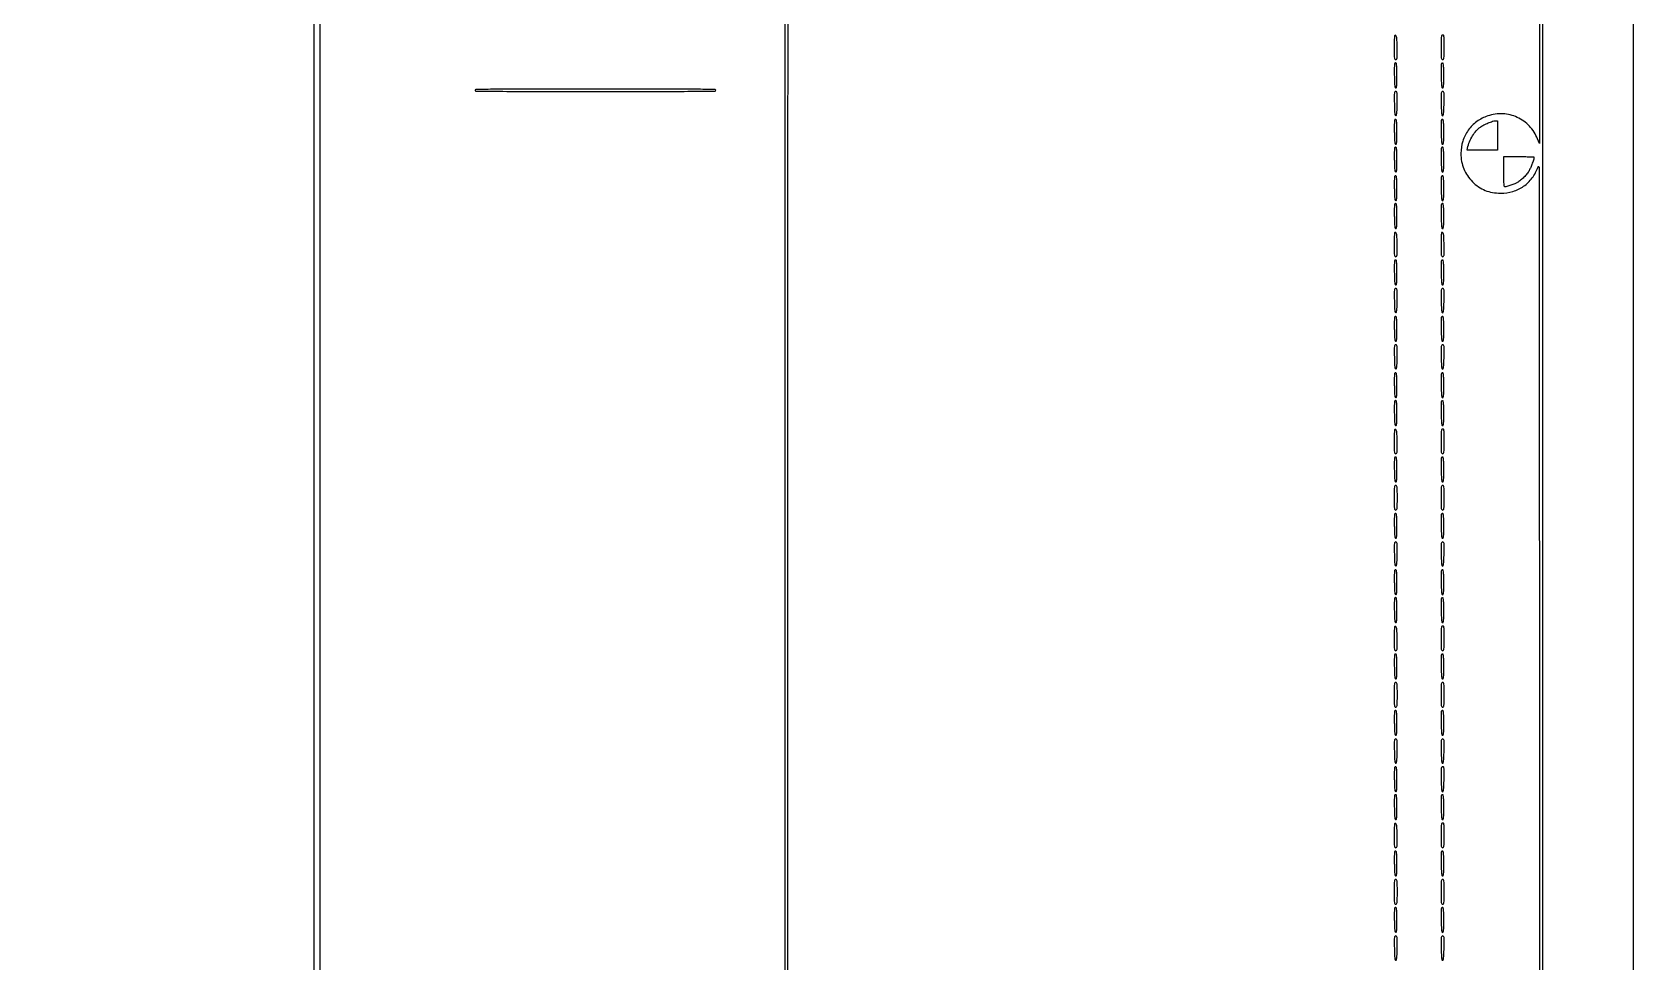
# Model space of a CAD drawing. Extents: x 56 to 1133, y 13 to 780.
# Drawn here: x 498.7 to 669.4, y 313.3 to 412.3 of the extents above; entities that cross this region are included whole.
import ezdxf

# ---------------------------------------------------------------- set-up
doc = ezdxf.new("R2010")
doc.units = 0
doc.header["$MEASUREMENT"] = 0

msp = doc.modelspace()

# ---------------------------------------------------------------- linework, layer by layer
for points in [[(393.328908, 189.467193, -0.000001), (399.357264, 57.520426, -0.011414)], [(479.623401, 59.041193, -0.000001), (442.26736, 57.417033, -0.000001), (404.891638, 55.79217, -0.271677)], [(353.926509, 289.492281, 0.000002), (353.135196, 271.808383, 0.000001), (351.87328, 243.604138, 0.000001), (350.438387, 211.532116, 0.000001), (349.017659, 179.775, -0.000003), (345.455025, 100.147273, -0.000039)], [(528.669582, 509.78548, 0.000029), (528.6654, 436.649492), (528.6654, 296.178502), (528.877199, 290.576801, -0.000097), (529.032925, 286.436984, -0.000002), (529.83462, 265.012438, -0.000004), (530.769888, 240.009811, -0.000003), (531.839084, 211.4154, 0.000001), (532.991169, 180.601107, 0.000001), (534.178651, 148.843697, 0.000001), (535.23949, 120.47627, 0.000003), (535.941746, 101.701946, 0.000115)], [(340.916813, 486.835527, -0.000001), (340.895598, 462.377991, -0.192633)], [(1130.14234, 577.288816, 0.000001), (1112.945079, 577.188951, 0.000111)], [(669.186, 575.9568), (669.186, 315.444661), (669.186, 54.932523), (668.36115, 54.830213, -0.000764), (665.751187, 54.510534, -0.000568), (662.867724, 54.165146, -0.000084), (659.95689, 53.820326, -0.028233), (659.73195, 53.806521), (659.5416, 53.8056), (659.5416, 273.9771, -0.000009), (659.54438, 420.999454, -0.000183), (659.562766, 466.606012, -0.000011), (659.584417, 494.02232, -0.413976)], [(396.042854, 137.958257, -0.00002), (393.734305, 188.8695, 0.000003), (391.426993, 239.791412, 0.000006), (389.481197, 282.717151)], [(404.792682, 55.897211, -0.000001), (403.940045, 74.692472, -0.000098)], [(344.226992, 72.750501, -0.000001), (343.466744, 55.819613, -0.187275)], [(340.275612, 460.29304, 0.000001), (337.392807, 449.674757, 0.000025)], [(528.70788, 577.073614, 0.000003), (528.686579, 549.005158, 0.000159)], [(1130.319428, 549.297508, 0.000003), (1130.298148, 577.178284, 0.310328)], [(308.265541, 303.202231, -0.000001), (310.164009, 315.537643, -0.000018)], [(363.957978, 385.168779, -0.000001), (364.458805, 395.940933, -0.186865)], [(398.407108, 385.993083, -0.000001), (397.66313, 396.733632, -0.189715)], [(360.940764, 333.822126, -0.000001), (360.44584, 323.043955, -0.170109)], [(401.904359, 119.933639, 0.000005), (400.583921, 149.443836, 0.000003), (398.969132, 185.519763, 0.000003), (397.331414, 222.098864, 0.000004), (395.934365, 253.2924, -0.000014), (394.744211, 279.878183, -0.000024)], [(393.416504, 301.102146, 0.000009), (394.468273, 277.56437, 0.000005), (395.717628, 249.622996, -0.000005), (397.158998, 217.388301, -0.000003), (398.799977, 180.676488, -0.000003), (400.38427, 145.222587, -0.000006), (401.635348, 117.2133, 0.000019)], [(478.976143, 642.156178, 0.000003), (460.681715, 642.17741, 0.000206)], [(355.392322, 322.604426, -0.000001), (354.965384, 312.885284, -0.000128)], [(359.751608, 295.829016, -0.000003), (360.955012, 321.916821, -0.053309)], [(407.3347, 444.924004, -0.000004), (413.387069, 422.577)], [(590.725527, 576.204787, 0.000005), (610.740539, 576.077266, 0.000008)], [(406.87465, 449.277685, 0.000002), (404.013931, 459.83339, 0.00469)], [(659.201192, 447.30135), (659.199184, 400.4541), (658.996274, 400.947592, 0.091314), (658.11984, 402.308284, 0.096775), (656.831812, 403.234644, 0.096727), (655.289277, 403.608365, 0.091126), (653.684427, 403.387264, 0.07878), (652.52696, 402.790702, 0.079134), (651.612826, 401.866144, 0.078834), (651.028596, 400.70002, 0.077322), (650.828804, 399.402395, 0.044366), (650.906785, 398.540608, 0.051479), (651.135666, 397.749955, 0.052158), (651.517949, 397.031291, 0.047627), (652.051055, 396.383087, 0.046521), (652.699567, 395.843067, 0.054288), (653.405376, 395.463943, 0.053404), (654.186185, 395.241322, 0.042786), (655.0578, 395.1666, 0.070629), (656.371708, 395.35313, 0.082293), (657.508164, 395.896872, 0.081929), (658.412226, 396.780506, 0.069244), (659.048181, 397.9584, -0.835409), (659.146992, 397.940631, -0.000022), (659.169943, 372.638192, -0.000191), (659.189342, 332.340905, -0.000015), (659.196643, 226.03005, -0.00003), (659.195156, 159.957988, -0.000051)], [(349.603787, 184.3011, 0.000017), (350.604037, 206.673697, 0.000011), (351.760976, 232.582584, 0.000011), (352.890853, 257.909808, 0.00002), (353.800731, 278.334, -0.000052), (354.553072, 295.198134, -0.000086), (355.191605, 309.423391, -0.000002), (355.772455, 322.313069, -0.035084), (355.788716, 322.453625, -0.287541), (355.878382, 322.550788, -0.065371), (356.110762, 322.582345, -0.017124), (356.602876, 322.567661, -0.000905), (358.171736, 322.464148, -0.000713), (359.074866, 322.401624, -0.001171), (359.839038, 322.345828, -0.000093), (360.52443, 322.294041, -0.157831), (360.546025, 322.285197, -0.232679), (360.568223, 322.234378), (354.515376, 189.033383)], [(341.380839, 461.718469, -0.000002), (350.38024, 461.732641, -0.000245)], [(351.885502, 122.706651, 0.000005), (353.44615, 157.124275, 0.000005), (355.190543, 195.612004, 0.000006), (356.879904, 232.9038, -0.000078)], [(346.046626, 324.065198, -0.000002), (346.783149, 334.808066, -0.000171)], [(387.811867, 323.077935, -0.000002), (387.3112, 333.85371, -0.000177)], [(401.280483, 334.838499, -0.000004), (402.012717, 324.10447, -0.216674)], [(579.1565, 72.871478), (579.163103, 294.728303), (579.169875, 516.534624, -0.140467)], [(403.529748, 74.870603, 0.000003), (404.310389, 57.470901, 0.003201)], [(346.082626, 334.654635, 0.000005), (345.346646, 324.003041, 0.016792)]]:
    msp.add_lwpolyline(points, format="xyb")
for points in [[(578.8332, 294.7041), (578.8332, 72.6714), (558.283541, 72.6714), (537.733882, 72.6714), (537.681395, 73.53855, -0.005738), (537.646694, 74.24647, -0.000001), (536.427026, 106.755815, -0.000028), (535.077584, 142.780514, -0.000017), (533.484908, 185.4009), (529.340909, 296.3961), (529.341554, 406.56645), (529.3422, 516.7368), (554.0877, 516.7368), (578.8332, 516.7368)], [(643.779563, 411.947363, 0.184819), (643.756115, 411.894841, 0.002526), (643.738485, 411.537658, 0.006735), (643.725603, 411.119489, 0.004331), (643.7214, 410.6343, 0.002223), (643.724938, 409.838379, 0.031725), (643.745439, 409.555396, 0.124776), (643.796908, 409.428022, 0.239031), (643.892803, 409.3794, 0.241928), (643.988198, 409.428427, 0.127296), (644.037403, 409.556006, 0.031203), (644.052393, 409.841382, 0.002073), (644.040853, 410.662598, 0.005812), (644.017583, 411.442674, 0.039819), (643.971219, 411.823837, 0.179814), (643.890016, 411.95438, 0.377517)], [(648.7692, 411.9456, 0.185292), (648.74645, 411.894515, 0.002389), (648.729367, 411.537141, 0.006546), (648.716875, 411.119367, 0.004201), (648.7128, 410.6343, 0.002254), (648.716369, 409.842617, 0.031262), (648.736802, 409.557412, 0.120793), (648.787525, 409.428341, 0.243639), (648.882, 409.3794, 0.250083), (648.976782, 409.429969, 0.116079), (649.027321, 409.564462, 0.02996), (649.047668, 409.861374, 0.00213), (649.0512, 410.6907, 0.003406), (649.046601, 411.365796, 0.018048), (649.028231, 411.734981, 0.027363), (648.997306, 411.953602, 0.35812), (648.9384, 412.002, 0.043841), (648.891074, 411.997842, 0.036641), (648.842167, 411.985433, 0.038133), (648.798889, 411.967238, 0.077955)], [(643.761316, 408.938395, 0.085122), (643.74419, 408.852396, 0.002729), (643.736622, 408.496792, 0.005198), (643.734338, 408.075903, 0.003577), (643.740122, 407.59891, 0.003364), (643.757398, 406.934785, 0.02243), (643.783039, 406.604981, 0.046873), (643.822354, 406.425911, 0.326126), (643.8906, 406.3761, 0.334815), (643.958744, 406.427492, 0.045399), (643.994292, 406.614625, 0.021271), (644.013217, 406.961796, 0.00298), (644.0175, 407.68035, 0.003963), (644.012476, 408.314313, 0.015727), (643.994064, 408.703252, 0.017661), (643.96505, 408.956508, 0.282056), (643.911794, 409.019835, 0.109818), (643.868035, 409.024358, 0.095363), (643.823988, 409.010447, 0.090523), (643.786424, 408.980279, 0.087022)], [(648.752716, 408.938395, 0.085122), (648.73559, 408.852396, 0.002729), (648.728022, 408.496792, 0.005198), (648.725738, 408.075903, 0.003577), (648.731522, 407.59891, 0.003364), (648.748798, 406.934785, 0.02243), (648.774439, 406.604981, 0.046873), (648.813754, 406.425911, 0.326126), (648.882, 406.3761, 0.334815), (648.950144, 406.427492, 0.045399), (648.985692, 406.614625, 0.021271), (649.004617, 406.961796, 0.00298), (649.0089, 407.68035, 0.003963), (649.003876, 408.314313, 0.015727), (648.985464, 408.703252, 0.017661), (648.95645, 408.956508, 0.282056), (648.903194, 409.019835, 0.109818), (648.859435, 409.024358, 0.095363), (648.815388, 409.010447, 0.090523), (648.777824, 408.980279, 0.087022)], [(545.8392, 406.1223, 0.41043), (545.919977, 406.040471, 0.000759), (547.9965, 406.016759, 0.002227), (551.244485, 405.999072, 0.000248), (558.6561, 405.9954, 0.000248), (566.067715, 405.999072, 0.002227), (569.3157, 406.016759, 0.000759), (571.392223, 406.040471, 0.41043), (571.473, 406.1223, 0.41043), (571.392223, 406.204129, 0.000759), (569.3157, 406.227841, 0.002227), (566.067715, 406.245528, 0.000248), (558.6561, 406.2492, 0.000248), (551.244485, 406.245528, 0.002227), (547.9965, 406.227841, 0.000759), (545.919977, 406.204129, 0.41043)], [(643.740347, 404.70525, 0.003143), (643.757499, 404.001977, 0.021321), (643.782968, 403.655167, 0.043757), (643.821938, 403.466219, 0.331373), (643.8906, 403.4151, 0.331373), (643.959262, 403.466219, 0.043757), (643.998232, 403.655167, 0.021321), (644.023701, 404.001977, 0.003143), (644.040853, 404.70525, 0.002031), (644.052507, 405.53537, 0.031489), (644.037417, 405.81992, 0.13071), (643.987461, 405.946505, 0.238092), (643.8906, 405.9954, 0.238092), (643.793739, 405.946505, 0.13071), (643.743783, 405.81992, 0.031489), (643.728693, 405.53537, 0.002031)], [(648.731747, 404.70525, 0.003143), (648.748899, 404.001977, 0.021321), (648.774368, 403.655167, 0.043757), (648.813338, 403.466219, 0.331373), (648.882, 403.4151, 0.331373), (648.950662, 403.466219, 0.043757), (648.989632, 403.655167, 0.021321), (649.015101, 404.001977, 0.003143), (649.032253, 404.70525, 0.002031), (649.043907, 405.53537, 0.031489), (649.028817, 405.81992, 0.13071), (648.978861, 405.946505, 0.238092), (648.882, 405.9954, 0.238092), (648.785139, 405.946505, 0.13071), (648.735183, 405.81992, 0.031489), (648.720093, 405.53537, 0.002031)], [(643.761316, 402.931795, 0.085122), (643.74419, 402.845796, 0.002729), (643.736622, 402.490192, 0.005198), (643.734338, 402.069303, 0.003577), (643.740122, 401.59231, 0.003364), (643.757398, 400.928185, 0.02243), (643.783039, 400.598381, 0.046873), (643.822354, 400.419311, 0.326126), (643.8906, 400.3695, 0.334815), (643.958744, 400.420892, 0.045399), (643.994292, 400.608025, 0.021271), (644.013217, 400.955196, 0.00298), (644.0175, 401.67375, 0.003963), (644.012476, 402.307713, 0.015727), (643.994064, 402.696652, 0.017661), (643.96505, 402.949908, 0.282056), (643.911794, 403.013235, 0.109818), (643.868035, 403.017758, 0.095363), (643.823988, 403.003847, 0.090523), (643.786424, 402.973679, 0.087022)], [(648.752716, 402.931795, 0.085122), (648.73559, 402.845796, 0.002729), (648.728022, 402.490192, 0.005198), (648.725738, 402.069303, 0.003577), (648.731522, 401.59231, 0.003364), (648.748798, 400.928185, 0.02243), (648.774439, 400.598381, 0.046873), (648.813754, 400.419311, 0.326126), (648.882, 400.3695, 0.334815), (648.950144, 400.420892, 0.045399), (648.985692, 400.608025, 0.021271), (649.004617, 400.955196, 0.00298), (649.0089, 401.67375, 0.003963), (649.003876, 402.307713, 0.015727), (648.985464, 402.696652, 0.017661), (648.95645, 402.949908, 0.282056), (648.903194, 403.013235, 0.109818), (648.859435, 403.017758, 0.095363), (648.815388, 403.003847, 0.090523), (648.777824, 402.973679, 0.087022)], [(654.7194, 401.3001), (654.7194, 399.735), (653.102829, 399.735), (651.486257, 399.735), (651.540149, 399.96765, -0.039228), (651.753482, 400.642821, -0.040905), (652.067336, 401.266509, -0.043093), (652.458918, 401.79895, -0.057343), (652.903803, 402.201903, -0.035635), (653.270766, 402.426981, -0.020808), (653.738435, 402.645627, -0.019613), (654.19292, 402.814883, -0.077315), (654.48675, 402.863192), (654.7194, 402.8652)], [(643.761316, 399.970795, 0.085122), (643.74419, 399.884796, 0.002729), (643.736622, 399.529192, 0.005198), (643.734338, 399.108303, 0.003577), (643.740122, 398.63131, 0.003364), (643.757398, 397.967185, 0.02243), (643.783039, 397.637381, 0.046873), (643.822354, 397.458311, 0.326126), (643.8906, 397.4085, 0.334815), (643.958744, 397.459892, 0.045399), (643.994292, 397.647025, 0.021271), (644.013217, 397.994196, 0.00298), (644.0175, 398.71275, 0.003963), (644.012476, 399.346713, 0.015727), (643.994064, 399.735652, 0.017661), (643.96505, 399.988908, 0.282056), (643.911794, 400.052235, 0.109818), (643.868035, 400.056758, 0.095363), (643.823988, 400.042847, 0.090523), (643.786424, 400.012679, 0.087022)], [(648.752716, 399.970795, 0.085122), (648.73559, 399.884796, 0.002729), (648.728022, 399.529192, 0.005198), (648.725738, 399.108303, 0.003577), (648.731522, 398.63131, 0.003364), (648.748798, 397.967185, 0.02243), (648.774439, 397.637381, 0.046873), (648.813754, 397.458311, 0.326126), (648.882, 397.4085, 0.334815), (648.950144, 397.459892, 0.045399), (648.985692, 397.647025, 0.021271), (649.004617, 397.994196, 0.00298), (649.0089, 398.71275, 0.003963), (649.003876, 399.346713, 0.015727), (648.985464, 399.735652, 0.017661), (648.95645, 399.988908, 0.282056), (648.903194, 400.052235, 0.109818), (648.859435, 400.056758, 0.095363), (648.815388, 400.042847, 0.090523), (648.777824, 400.012679, 0.087022)], [(658.611, 398.988955, -0.075651), (658.577455, 398.768517, -0.011269), (658.433849, 398.341705, -0.013591), (658.261697, 397.903433, -0.029068), (658.100482, 397.5777, -0.038282), (657.860374, 397.222351, -0.026307), (657.538349, 396.857666, -0.026363), (657.181127, 396.530096, -0.039457), (656.8344, 396.287485, -0.038538), (656.558237, 396.152504, -0.013643), (656.144608, 396.001376, -0.012017), (655.733321, 395.874608, -0.068846), (655.507745, 395.8434, -0.3724), (655.448323, 395.894783, -0.018891), (655.418818, 396.169328, -0.014604), (655.400712, 396.620853, -0.002718), (655.3962, 397.4508), (655.3962, 399.0582), (657.0036, 399.0582, -0.004037), (657.619948, 399.053223, -0.006726), (658.138826, 399.037859, -0.001811), (658.584281, 399.017053, -0.399558)], [(643.761316, 396.925195, 0.085122), (643.74419, 396.839196, 0.002729), (643.736622, 396.483592, 0.005198), (643.734338, 396.062703, 0.003577), (643.740122, 395.58571, 0.003364), (643.757398, 394.921585, 0.02243), (643.783039, 394.591781, 0.046873), (643.822354, 394.412711, 0.326126), (643.8906, 394.3629, 0.334815), (643.958744, 394.414292, 0.045399), (643.994292, 394.601425, 0.021271), (644.013217, 394.948596, 0.00298), (644.0175, 395.66715, 0.003963), (644.012476, 396.301113, 0.015727), (643.994064, 396.690052, 0.017661), (643.96505, 396.943308, 0.282056), (643.911794, 397.006635, 0.109818), (643.868035, 397.011158, 0.095363), (643.823988, 396.997247, 0.090523), (643.786424, 396.967079, 0.087022)], [(648.752716, 396.925195, 0.085122), (648.73559, 396.839196, 0.002729), (648.728022, 396.483592, 0.005198), (648.725738, 396.062703, 0.003577), (648.731522, 395.58571, 0.003364), (648.748798, 394.921585, 0.02243), (648.774439, 394.591781, 0.046873), (648.813754, 394.412711, 0.326126), (648.882, 394.3629, 0.334815), (648.950144, 394.414292, 0.045399), (648.985692, 394.601425, 0.021271), (649.004617, 394.948596, 0.00298), (649.0089, 395.66715, 0.003963), (649.003876, 396.301113, 0.015727), (648.985464, 396.690052, 0.017661), (648.95645, 396.943308, 0.282056), (648.903194, 397.006635, 0.109818), (648.859435, 397.011158, 0.095363), (648.815388, 396.997247, 0.090523), (648.777824, 396.967079, 0.087022)], [(643.761316, 393.964195, 0.085122), (643.74419, 393.878196, 0.002729), (643.736622, 393.522592, 0.005198), (643.734338, 393.101703, 0.003577), (643.740122, 392.62471, 0.003364), (643.757398, 391.960585, 0.02243), (643.783039, 391.630781, 0.046873), (643.822354, 391.451711, 0.326126), (643.8906, 391.4019, 0.334815), (643.958744, 391.453292, 0.045399), (643.994292, 391.640425, 0.021271), (644.013217, 391.987596, 0.00298), (644.0175, 392.70615, 0.003963), (644.012476, 393.340113, 0.015727), (643.994064, 393.729052, 0.017661), (643.96505, 393.982308, 0.282056), (643.911794, 394.045635, 0.109818), (643.868035, 394.050158, 0.095363), (643.823988, 394.036247, 0.090523), (643.786424, 394.006079, 0.087022)], [(648.752716, 393.964195, 0.085122), (648.73559, 393.878196, 0.002729), (648.728022, 393.522592, 0.005198), (648.725738, 393.101703, 0.003577), (648.731522, 392.62471, 0.003364), (648.748798, 391.960585, 0.02243), (648.774439, 391.630781, 0.046873), (648.813754, 391.451711, 0.326126), (648.882, 391.4019, 0.334815), (648.950144, 391.453292, 0.045399), (648.985692, 391.640425, 0.021271), (649.004617, 391.987596, 0.00298), (649.0089, 392.70615, 0.003963), (649.003876, 393.340113, 0.015727), (648.985464, 393.729052, 0.017661), (648.95645, 393.982308, 0.282056), (648.903194, 394.045635, 0.109818), (648.859435, 394.050158, 0.095363), (648.815388, 394.036247, 0.090523), (648.777824, 394.006079, 0.087022)], [(643.779563, 390.966563, 0.184819), (643.756115, 390.914041, 0.002526), (643.738485, 390.556858, 0.006735), (643.725603, 390.138689, 0.004331), (643.7214, 389.6535, 0.002223), (643.724938, 388.857579, 0.031725), (643.745439, 388.574596, 0.124776), (643.796908, 388.447222, 0.239031), (643.892803, 388.3986, 0.241928), (643.988198, 388.447627, 0.127296), (644.037403, 388.575206, 0.031203), (644.052393, 388.860582, 0.002073), (644.040853, 389.681798, 0.005812), (644.017583, 390.461874, 0.039819), (643.971219, 390.843037, 0.179814), (643.890016, 390.97358, 0.377517)], [(648.770963, 390.966563, 0.184819), (648.747515, 390.914041, 0.002526), (648.729885, 390.556858, 0.006735), (648.717003, 390.138689, 0.004331), (648.7128, 389.6535, 0.002223), (648.716338, 388.857579, 0.031725), (648.736839, 388.574596, 0.124776), (648.788308, 388.447222, 0.239031), (648.884203, 388.3986, 0.241928), (648.979598, 388.447627, 0.127296), (649.028803, 388.575206, 0.031203), (649.043793, 388.860582, 0.002073), (649.032253, 389.681798, 0.005812), (649.008983, 390.461874, 0.039819), (648.962619, 390.843037, 0.179814), (648.881416, 390.97358, 0.377517)], [(643.761316, 387.957595, 0.085122), (643.74419, 387.871596, 0.002729), (643.736622, 387.515992, 0.005198), (643.734338, 387.095103, 0.003577), (643.740122, 386.61811, 0.003364), (643.757398, 385.953985, 0.02243), (643.783039, 385.624181, 0.046873), (643.822354, 385.445111, 0.326126), (643.8906, 385.3953, 0.334815), (643.958744, 385.446692, 0.045399), (643.994292, 385.633825, 0.021271), (644.013217, 385.980996, 0.00298), (644.0175, 386.69955, 0.003963), (644.012476, 387.333513, 0.015727), (643.994064, 387.722452, 0.017661), (643.96505, 387.975708, 0.282056), (643.911794, 388.039035, 0.109818), (643.868035, 388.043558, 0.095363), (643.823988, 388.029647, 0.090523), (643.786424, 387.999479, 0.087022)], [(648.752716, 387.957595, 0.085122), (648.73559, 387.871596, 0.002729), (648.728022, 387.515992, 0.005198), (648.725738, 387.095103, 0.003577), (648.731522, 386.61811, 0.003364), (648.748798, 385.953985, 0.02243), (648.774439, 385.624181, 0.046873), (648.813754, 385.445111, 0.326126), (648.882, 385.3953, 0.334815), (648.950144, 385.446692, 0.045399), (648.985692, 385.633825, 0.021271), (649.004617, 385.980996, 0.00298), (649.0089, 386.69955, 0.003963), (649.003876, 387.333513, 0.015727), (648.985464, 387.722452, 0.017661), (648.95645, 387.975708, 0.282056), (648.903194, 388.039035, 0.109818), (648.859435, 388.043558, 0.095363), (648.815388, 388.029647, 0.090523), (648.777824, 387.999479, 0.087022)], [(643.740347, 383.72445, 0.003143), (643.757499, 383.021177, 0.021321), (643.782968, 382.674367, 0.043757), (643.821938, 382.485419, 0.331373), (643.8906, 382.4343, 0.331373), (643.959262, 382.485419, 0.043757), (643.998232, 382.674367, 0.021321), (644.023701, 383.021177, 0.003143), (644.040853, 383.72445, 0.002031), (644.052507, 384.55457, 0.031489), (644.037417, 384.83912, 0.13071), (643.987461, 384.965705, 0.238092), (643.8906, 385.0146, 0.238092), (643.793739, 384.965705, 0.13071), (643.743783, 384.83912, 0.031489), (643.728693, 384.55457, 0.002031)], [(648.731747, 383.72445, 0.003143), (648.748899, 383.021177, 0.021321), (648.774368, 382.674367, 0.043757), (648.813338, 382.485419, 0.331373), (648.882, 382.4343, 0.331373), (648.950662, 382.485419, 0.043757), (648.989632, 382.674367, 0.021321), (649.015101, 383.021177, 0.003143), (649.032253, 383.72445, 0.002031), (649.043907, 384.55457, 0.031489), (649.028817, 384.83912, 0.13071), (648.978861, 384.965705, 0.238092), (648.882, 385.0146, 0.238092), (648.785139, 384.965705, 0.13071), (648.735183, 384.83912, 0.031489), (648.720093, 384.55457, 0.002031)], [(643.761316, 381.950995, 0.085122), (643.74419, 381.864996, 0.002729), (643.736622, 381.509392, 0.005198), (643.734338, 381.088503, 0.003577), (643.740122, 380.61151, 0.003364), (643.757398, 379.947385, 0.02243), (643.783039, 379.617581, 0.046873), (643.822354, 379.438511, 0.326126), (643.8906, 379.3887, 0.334815), (643.958744, 379.440092, 0.045399), (643.994292, 379.627225, 0.021271), (644.013217, 379.974396, 0.00298), (644.0175, 380.69295, 0.003963), (644.012476, 381.326913, 0.015727), (643.994064, 381.715852, 0.017661), (643.96505, 381.969108, 0.282056), (643.911794, 382.032435, 0.109818), (643.868035, 382.036958, 0.095363), (643.823988, 382.023047, 0.090523), (643.786424, 381.992879, 0.087022)], [(648.752716, 381.950995, 0.085122), (648.73559, 381.864996, 0.002729), (648.728022, 381.509392, 0.005198), (648.725738, 381.088503, 0.003577), (648.731522, 380.61151, 0.003364), (648.748798, 379.947385, 0.02243), (648.774439, 379.617581, 0.046873), (648.813754, 379.438511, 0.326126), (648.882, 379.3887, 0.334815), (648.950144, 379.440092, 0.045399), (648.985692, 379.627225, 0.021271), (649.004617, 379.974396, 0.00298), (649.0089, 380.69295, 0.003963), (649.003876, 381.326913, 0.015727), (648.985464, 381.715852, 0.017661), (648.95645, 381.969108, 0.282056), (648.903194, 382.032435, 0.109818), (648.859435, 382.036958, 0.095363), (648.815388, 382.023047, 0.090523), (648.777824, 381.992879, 0.087022)], [(643.740347, 377.71785, 0.003143), (643.757499, 377.014577, 0.021321), (643.782968, 376.667767, 0.043757), (643.821938, 376.478819, 0.331373), (643.8906, 376.4277, 0.331373), (643.959262, 376.478819, 0.043757), (643.998232, 376.667767, 0.021321), (644.023701, 377.014577, 0.003143), (644.040853, 377.71785, 0.002031), (644.052507, 378.54797, 0.031489), (644.037417, 378.83252, 0.13071), (643.987461, 378.959105, 0.238092), (643.8906, 379.008, 0.238092), (643.793739, 378.959105, 0.13071), (643.743783, 378.83252, 0.031489), (643.728693, 378.54797, 0.002031)], [(648.731747, 377.71785, 0.003143), (648.748899, 377.014577, 0.021321), (648.774368, 376.667767, 0.043757), (648.813338, 376.478819, 0.331373), (648.882, 376.4277, 0.331373), (648.950662, 376.478819, 0.043757), (648.989632, 376.667767, 0.021321), (649.015101, 377.014577, 0.003143), (649.032253, 377.71785, 0.002031), (649.043907, 378.54797, 0.031489), (649.028817, 378.83252, 0.13071), (648.978861, 378.959105, 0.238092), (648.882, 379.008, 0.238092), (648.785139, 378.959105, 0.13071), (648.735183, 378.83252, 0.031489), (648.720093, 378.54797, 0.002031)], [(643.761316, 375.944395, 0.085122), (643.74419, 375.858396, 0.002729), (643.736622, 375.502792, 0.005198), (643.734338, 375.081903, 0.003577), (643.740122, 374.60491, 0.003364), (643.757398, 373.940785, 0.02243), (643.783039, 373.610981, 0.046873), (643.822354, 373.431911, 0.326126), (643.8906, 373.3821, 0.334815), (643.958744, 373.433492, 0.045399), (643.994292, 373.620625, 0.021271), (644.013217, 373.967796, 0.00298), (644.0175, 374.68635, 0.003963), (644.012476, 375.320313, 0.015727), (643.994064, 375.709252, 0.017661), (643.96505, 375.962508, 0.282056), (643.911794, 376.025835, 0.109818), (643.868035, 376.030358, 0.095363), (643.823988, 376.016447, 0.090523), (643.786424, 375.986279, 0.087022)], [(648.752716, 375.944395, 0.085122), (648.73559, 375.858396, 0.002729), (648.728022, 375.502792, 0.005198), (648.725738, 375.081903, 0.003577), (648.731522, 374.60491, 0.003364), (648.748798, 373.940785, 0.02243), (648.774439, 373.610981, 0.046873), (648.813754, 373.431911, 0.326126), (648.882, 373.3821, 0.334815), (648.950144, 373.433492, 0.045399), (648.985692, 373.620625, 0.021271), (649.004617, 373.967796, 0.00298), (649.0089, 374.68635, 0.003963), (649.003876, 375.320313, 0.015727), (648.985464, 375.709252, 0.017661), (648.95645, 375.962508, 0.282056), (648.903194, 376.025835, 0.109818), (648.859435, 376.030358, 0.095363), (648.815388, 376.016447, 0.090523), (648.777824, 375.986279, 0.087022)], [(643.761316, 372.983395, 0.085122), (643.74419, 372.897396, 0.002729), (643.736622, 372.541792, 0.005198), (643.734338, 372.120903, 0.003577), (643.740122, 371.64391, 0.003364), (643.757398, 370.979785, 0.02243), (643.783039, 370.649981, 0.046873), (643.822354, 370.470911, 0.326126), (643.8906, 370.4211, 0.334815), (643.958744, 370.472492, 0.045399), (643.994292, 370.659625, 0.021271), (644.013217, 371.006796, 0.00298), (644.0175, 371.72535, 0.003963), (644.012476, 372.359313, 0.015727), (643.994064, 372.748252, 0.017661), (643.96505, 373.001508, 0.282056), (643.911794, 373.064835, 0.109818), (643.868035, 373.069358, 0.095363), (643.823988, 373.055447, 0.090523), (643.786424, 373.025279, 0.087022)], [(648.752716, 372.983395, 0.085122), (648.73559, 372.897396, 0.002729), (648.728022, 372.541792, 0.005198), (648.725738, 372.120903, 0.003577), (648.731522, 371.64391, 0.003364), (648.748798, 370.979785, 0.02243), (648.774439, 370.649981, 0.046873), (648.813754, 370.470911, 0.326126), (648.882, 370.4211, 0.334815), (648.950144, 370.472492, 0.045399), (648.985692, 370.659625, 0.021271), (649.004617, 371.006796, 0.00298), (649.0089, 371.72535, 0.003963), (649.003876, 372.359313, 0.015727), (648.985464, 372.748252, 0.017661), (648.95645, 373.001508, 0.282056), (648.903194, 373.064835, 0.109818), (648.859435, 373.069358, 0.095363), (648.815388, 373.055447, 0.090523), (648.777824, 373.025279, 0.087022)], [(643.779563, 369.985763, 0.184819), (643.756115, 369.933241, 0.002526), (643.738485, 369.576058, 0.006735), (643.725603, 369.157889, 0.004331), (643.7214, 368.6727, 0.002223), (643.724938, 367.876779, 0.031725), (643.745439, 367.593796, 0.124776), (643.796908, 367.466422, 0.239031), (643.892803, 367.4178, 0.241928), (643.988198, 367.466827, 0.127296), (644.037403, 367.594406, 0.031203), (644.052393, 367.879782, 0.002073), (644.040853, 368.700998, 0.005812), (644.017583, 369.481074, 0.039819), (643.971219, 369.862237, 0.179814), (643.890016, 369.99278, 0.377517)], [(648.7692, 369.984, 0.185292), (648.74645, 369.932915, 0.002389), (648.729367, 369.575541, 0.006546), (648.716875, 369.157767, 0.004201), (648.7128, 368.6727, 0.002254), (648.716369, 367.881017, 0.031262), (648.736802, 367.595812, 0.120793), (648.787525, 367.466741, 0.243639), (648.882, 367.4178, 0.250083), (648.976782, 367.468369, 0.116079), (649.027321, 367.602863, 0.02996), (649.047668, 367.899774, 0.00213), (649.0512, 368.7291, 0.003406), (649.046601, 369.404196, 0.018048), (649.028231, 369.773381, 0.027363), (648.997306, 369.992002, 0.35812), (648.9384, 370.0404, 0.043841), (648.891074, 370.036242, 0.036641), (648.842167, 370.023832, 0.038133), (648.798889, 370.005638, 0.077955)], [(643.761316, 366.976795, 0.085122), (643.74419, 366.890796, 0.002729), (643.736622, 366.535192, 0.005198), (643.734338, 366.114303, 0.003577), (643.740122, 365.63731, 0.003364), (643.757398, 364.973185, 0.02243), (643.783039, 364.643381, 0.046873), (643.822354, 364.464311, 0.326126), (643.8906, 364.4145, 0.334815), (643.958744, 364.465892, 0.045399), (643.994292, 364.653025, 0.021271), (644.013217, 365.000196, 0.00298), (644.0175, 365.71875, 0.003963), (644.012476, 366.352713, 0.015727), (643.994064, 366.741652, 0.017661), (643.96505, 366.994908, 0.282056), (643.911794, 367.058235, 0.109818), (643.868035, 367.062758, 0.095363), (643.823988, 367.048847, 0.090523), (643.786424, 367.018679, 0.087022)], [(648.752716, 366.976795, 0.085122), (648.73559, 366.890796, 0.002729), (648.728022, 366.535192, 0.005198), (648.725738, 366.114303, 0.003577), (648.731522, 365.63731, 0.003364), (648.748798, 364.973185, 0.02243), (648.774439, 364.643381, 0.046873), (648.813754, 364.464311, 0.326126), (648.882, 364.4145, 0.334815), (648.950144, 364.465892, 0.045399), (648.985692, 364.653025, 0.021271), (649.004617, 365.000196, 0.00298), (649.0089, 365.71875, 0.003963), (649.003876, 366.352713, 0.015727), (648.985464, 366.741652, 0.017661), (648.95645, 366.994908, 0.282056), (648.903194, 367.058235, 0.109818), (648.859435, 367.062758, 0.095363), (648.815388, 367.048847, 0.090523), (648.777824, 367.018679, 0.087022)], [(643.7214, 362.7225, 0.00213), (643.724932, 361.893174, 0.02996), (643.745279, 361.596262, 0.116079), (643.795818, 361.461769, 0.250083), (643.8906, 361.4112, 0.250083), (643.985382, 361.461769, 0.116079), (644.035921, 361.596262, 0.02996), (644.056268, 361.893174, 0.00213), (644.0598, 362.7225, 0.00213), (644.056268, 363.551826, 0.02996), (644.035921, 363.848737, 0.116079), (643.985382, 363.983231, 0.250083), (643.8906, 364.0338, 0.250083), (643.795818, 363.983231, 0.116079), (643.745279, 363.848737, 0.02996), (643.724932, 363.551826, 0.00213)], [(648.7128, 362.7225, 0.00213), (648.716332, 361.893174, 0.02996), (648.736679, 361.596262, 0.116079), (648.787218, 361.461769, 0.250083), (648.882, 361.4112, 0.250083), (648.976782, 361.461769, 0.116079), (649.027321, 361.596262, 0.02996), (649.047668, 361.893174, 0.00213), (649.0512, 362.7225, 0.00213), (649.047668, 363.551826, 0.02996), (649.027321, 363.848737, 0.116079), (648.976782, 363.983231, 0.250083), (648.882, 364.0338, 0.250083), (648.787218, 363.983231, 0.116079), (648.736679, 363.848737, 0.02996), (648.716332, 363.551826, 0.00213)], [(643.761316, 360.970195, 0.085122), (643.74419, 360.884196, 0.002729), (643.736622, 360.528592, 0.005198), (643.734338, 360.107703, 0.003577), (643.740122, 359.63071, 0.003364), (643.757398, 358.966585, 0.02243), (643.783039, 358.636781, 0.046873), (643.822354, 358.457711, 0.326126), (643.8906, 358.4079, 0.334815), (643.958744, 358.459292, 0.045399), (643.994292, 358.646425, 0.021271), (644.013217, 358.993596, 0.00298), (644.0175, 359.71215, 0.003963), (644.012476, 360.346113, 0.015727), (643.994064, 360.735052, 0.017661), (643.96505, 360.988308, 0.282056), (643.911794, 361.051635, 0.109818), (643.868035, 361.056158, 0.095363), (643.823988, 361.042247, 0.090523), (643.786424, 361.012079, 0.087022)], [(648.752716, 360.970195, 0.085122), (648.73559, 360.884196, 0.002729), (648.728022, 360.528592, 0.005198), (648.725738, 360.107703, 0.003577), (648.731522, 359.63071, 0.003364), (648.748798, 358.966585, 0.02243), (648.774439, 358.636781, 0.046873), (648.813754, 358.457711, 0.326126), (648.882, 358.4079, 0.334815), (648.950144, 358.459292, 0.045399), (648.985692, 358.646425, 0.021271), (649.004617, 358.993596, 0.00298), (649.0089, 359.71215, 0.003963), (649.003876, 360.346113, 0.015727), (648.985464, 360.735052, 0.017661), (648.95645, 360.988308, 0.282056), (648.903194, 361.051635, 0.109818), (648.859435, 361.056158, 0.095363), (648.815388, 361.042247, 0.090523), (648.777824, 361.012079, 0.087022)], [(643.740347, 356.73705, 0.003143), (643.757499, 356.033777, 0.021321), (643.782968, 355.686967, 0.043757), (643.821938, 355.498019, 0.331373), (643.8906, 355.4469, 0.331373), (643.959262, 355.498019, 0.043757), (643.998232, 355.686967, 0.021321), (644.023701, 356.033777, 0.003143), (644.040853, 356.73705, 0.002031), (644.052507, 357.56717, 0.031489), (644.037417, 357.85172, 0.13071), (643.987461, 357.978305, 0.238092), (643.8906, 358.0272, 0.238092), (643.793739, 357.978305, 0.13071), (643.743783, 357.85172, 0.031489), (643.728693, 357.56717, 0.002031)], [(648.731747, 356.73705, 0.003143), (648.748899, 356.033777, 0.021321), (648.774368, 355.686967, 0.043757), (648.813338, 355.498019, 0.331373), (648.882, 355.4469, 0.331373), (648.950662, 355.498019, 0.043757), (648.989632, 355.686967, 0.021321), (649.015101, 356.033777, 0.003143), (649.032253, 356.73705, 0.002031), (649.043907, 357.56717, 0.031489), (649.028817, 357.85172, 0.13071), (648.978861, 357.978305, 0.238092), (648.882, 358.0272, 0.238092), (648.785139, 357.978305, 0.13071), (648.735183, 357.85172, 0.031489), (648.720093, 357.56717, 0.002031)], [(643.761316, 354.963595, 0.085122), (643.74419, 354.877596, 0.002729), (643.736622, 354.521992, 0.005198), (643.734338, 354.101103, 0.003577), (643.740122, 353.62411, 0.003364), (643.757398, 352.959985, 0.02243), (643.783039, 352.630181, 0.046873), (643.822354, 352.451111, 0.326126), (643.8906, 352.4013, 0.334815), (643.958744, 352.452692, 0.045399), (643.994292, 352.639825, 0.021271), (644.013217, 352.986996, 0.00298), (644.0175, 353.70555, 0.003963), (644.012476, 354.339513, 0.015727), (643.994064, 354.728452, 0.017661), (643.96505, 354.981708, 0.282056), (643.911794, 355.045035, 0.109818), (643.868035, 355.049558, 0.095363), (643.823988, 355.035647, 0.090523), (643.786424, 355.005479, 0.087022)], [(648.752716, 354.963595, 0.085122), (648.73559, 354.877596, 0.002729), (648.728022, 354.521992, 0.005198), (648.725738, 354.101103, 0.003577), (648.731522, 353.62411, 0.003364), (648.748798, 352.959985, 0.02243), (648.774439, 352.630181, 0.046873), (648.813754, 352.451111, 0.326126), (648.882, 352.4013, 0.334815), (648.950144, 352.452692, 0.045399), (648.985692, 352.639825, 0.021271), (649.004617, 352.986996, 0.00298), (649.0089, 353.70555, 0.003963), (649.003876, 354.339513, 0.015727), (648.985464, 354.728452, 0.017661), (648.95645, 354.981708, 0.282056), (648.903194, 355.045035, 0.109818), (648.859435, 355.049558, 0.095363), (648.815388, 355.035647, 0.090523), (648.777824, 355.005479, 0.087022)], [(643.761316, 352.002595, 0.085122), (643.74419, 351.916596, 0.002729), (643.736622, 351.560992, 0.005198), (643.734338, 351.140103, 0.003577), (643.740122, 350.66311, 0.003364), (643.757398, 349.998985, 0.02243), (643.783039, 349.669181, 0.046873), (643.822354, 349.490111, 0.326126), (643.8906, 349.4403, 0.334815), (643.958744, 349.491692, 0.045399), (643.994292, 349.678825, 0.021271), (644.013217, 350.025996, 0.00298), (644.0175, 350.74455, 0.003963), (644.012476, 351.378513, 0.015727), (643.994064, 351.767452, 0.017661), (643.96505, 352.020708, 0.282056), (643.911794, 352.084035, 0.109818), (643.868035, 352.088558, 0.095363), (643.823988, 352.074647, 0.090523), (643.786424, 352.044479, 0.087022)], [(648.752716, 352.002595, 0.085122), (648.73559, 351.916596, 0.002729), (648.728022, 351.560992, 0.005198), (648.725738, 351.140103, 0.003577), (648.731522, 350.66311, 0.003364), (648.748798, 349.998985, 0.02243), (648.774439, 349.669181, 0.046873), (648.813754, 349.490111, 0.326126), (648.882, 349.4403, 0.334815), (648.950144, 349.491692, 0.045399), (648.985692, 349.678825, 0.021271), (649.004617, 350.025996, 0.00298), (649.0089, 350.74455, 0.003963), (649.003876, 351.378513, 0.015727), (648.985464, 351.767452, 0.017661), (648.95645, 352.020708, 0.282056), (648.903194, 352.084035, 0.109818), (648.859435, 352.088558, 0.095363), (648.815388, 352.074647, 0.090523), (648.777824, 352.044479, 0.087022)], [(643.779563, 349.004962, 0.184819), (643.756115, 348.952441, 0.002526), (643.738485, 348.595258, 0.006735), (643.725603, 348.177089, 0.004331), (643.7214, 347.6919, 0.002223), (643.724938, 346.895979, 0.031725), (643.745439, 346.612996, 0.124776), (643.796908, 346.485622, 0.239031), (643.892803, 346.437, 0.241928), (643.988198, 346.486027, 0.127296), (644.037403, 346.613606, 0.031203), (644.052393, 346.898982, 0.002073), (644.040853, 347.720198, 0.005812), (644.017583, 348.500274, 0.039819), (643.971219, 348.881437, 0.179814), (643.890016, 349.01198, 0.377517)], [(648.7692, 349.0032, 0.185292), (648.74645, 348.952115, 0.002389), (648.729367, 348.594741, 0.006546), (648.716875, 348.176967, 0.004201), (648.7128, 347.6919, 0.002254), (648.716369, 346.900217, 0.031262), (648.736802, 346.615012, 0.120793), (648.787525, 346.485941, 0.243639), (648.882, 346.437, 0.250083), (648.976782, 346.487569, 0.116079), (649.027321, 346.622062, 0.02996), (649.047668, 346.918974, 0.00213), (649.0512, 347.7483, 0.003406), (649.046601, 348.423396, 0.018048), (649.028231, 348.792581, 0.027363), (648.997306, 349.011202, 0.35812), (648.9384, 349.0596, 0.043841), (648.891074, 349.055442, 0.036641), (648.842167, 349.043032, 0.038133), (648.798889, 349.024838, 0.077955)], [(643.761316, 345.995995, 0.085122), (643.74419, 345.909996, 0.002729), (643.736622, 345.554392, 0.005198), (643.734338, 345.133503, 0.003577), (643.740122, 344.65651, 0.003364), (643.757398, 343.992385, 0.02243), (643.783039, 343.662581, 0.046873), (643.822354, 343.483511, 0.326126), (643.8906, 343.4337, 0.334815), (643.958744, 343.485092, 0.045399), (643.994292, 343.672225, 0.021271), (644.013217, 344.019396, 0.00298), (644.0175, 344.73795, 0.003963), (644.012476, 345.371913, 0.015727), (643.994064, 345.760852, 0.017661), (643.96505, 346.014108, 0.282056), (643.911794, 346.077435, 0.109818), (643.868035, 346.081958, 0.095363), (643.823988, 346.068047, 0.090523), (643.786424, 346.037879, 0.087022)], [(648.752716, 345.995995, 0.085122), (648.73559, 345.909996, 0.002729), (648.728022, 345.554392, 0.005198), (648.725738, 345.133503, 0.003577), (648.731522, 344.65651, 0.003364), (648.748798, 343.992385, 0.02243), (648.774439, 343.662581, 0.046873), (648.813754, 343.483511, 0.326126), (648.882, 343.4337, 0.334815), (648.950144, 343.485092, 0.045399), (648.985692, 343.672225, 0.021271), (649.004617, 344.019396, 0.00298), (649.0089, 344.73795, 0.003963), (649.003876, 345.371913, 0.015727), (648.985464, 345.760852, 0.017661), (648.95645, 346.014108, 0.282056), (648.903194, 346.077435, 0.109818), (648.859435, 346.081958, 0.095363), (648.815388, 346.068047, 0.090523), (648.777824, 346.037879, 0.087022)], [(643.7214, 341.7417, 0.00213), (643.724932, 340.912374, 0.02996), (643.745279, 340.615462, 0.116079), (643.795818, 340.480969, 0.250083), (643.8906, 340.4304, 0.250083), (643.985382, 340.480969, 0.116079), (644.035921, 340.615462, 0.02996), (644.056268, 340.912374, 0.00213), (644.0598, 341.7417, 0.00213), (644.056268, 342.571026, 0.02996), (644.035921, 342.867937, 0.116079), (643.985382, 343.002431, 0.250083), (643.8906, 343.053, 0.250083), (643.795818, 343.002431, 0.116079), (643.745279, 342.867937, 0.02996), (643.724932, 342.571026, 0.00213)], [(648.7128, 341.7417, 0.00213), (648.716332, 340.912374, 0.02996), (648.736679, 340.615462, 0.116079), (648.787218, 340.480969, 0.250083), (648.882, 340.4304, 0.250083), (648.976782, 340.480969, 0.116079), (649.027321, 340.615462, 0.02996), (649.047668, 340.912374, 0.00213), (649.0512, 341.7417, 0.00213), (649.047668, 342.571026, 0.02996), (649.027321, 342.867937, 0.116079), (648.976782, 343.002431, 0.250083), (648.882, 343.053, 0.250083), (648.787218, 343.002431, 0.116079), (648.736679, 342.867937, 0.02996), (648.716332, 342.571026, 0.00213)], [(643.761316, 339.989395, 0.085122), (643.74419, 339.903396, 0.002729), (643.736622, 339.547792, 0.005198), (643.734338, 339.126903, 0.003577), (643.740122, 338.64991, 0.003364), (643.757398, 337.985785, 0.02243), (643.783039, 337.655981, 0.046873), (643.822354, 337.476911, 0.326126), (643.8906, 337.4271, 0.334815), (643.958744, 337.478492, 0.045399), (643.994292, 337.665625, 0.021271), (644.013217, 338.012796, 0.00298), (644.0175, 338.73135, 0.003963), (644.012476, 339.365313, 0.015727), (643.994064, 339.754252, 0.017661), (643.96505, 340.007508, 0.282056), (643.911794, 340.070835, 0.109818), (643.868035, 340.075358, 0.095363), (643.823988, 340.061447, 0.090523), (643.786424, 340.031279, 0.087022)], [(648.752716, 339.989395, 0.085122), (648.73559, 339.903396, 0.002729), (648.728022, 339.547792, 0.005198), (648.725738, 339.126903, 0.003577), (648.731522, 338.64991, 0.003364), (648.748798, 337.985785, 0.02243), (648.774439, 337.655981, 0.046873), (648.813754, 337.476911, 0.326126), (648.882, 337.4271, 0.334815), (648.950144, 337.478492, 0.045399), (648.985692, 337.665625, 0.021271), (649.004617, 338.012796, 0.00298), (649.0089, 338.73135, 0.003963), (649.003876, 339.365313, 0.015727), (648.985464, 339.754252, 0.017661), (648.95645, 340.007508, 0.282056), (648.903194, 340.070835, 0.109818), (648.859435, 340.075358, 0.095363), (648.815388, 340.061447, 0.090523), (648.777824, 340.031279, 0.087022)], [(643.740347, 335.75625, 0.003143), (643.757499, 335.052977, 0.021321), (643.782968, 334.706167, 0.043757), (643.821938, 334.517219, 0.331373), (643.8906, 334.4661, 0.331373), (643.959262, 334.517219, 0.043757), (643.998232, 334.706167, 0.021321), (644.023701, 335.052977, 0.003143), (644.040853, 335.75625, 0.002031), (644.052507, 336.58637, 0.031489), (644.037417, 336.87092, 0.13071), (643.987461, 336.997505, 0.238092), (643.8906, 337.0464, 0.238092), (643.793739, 336.997505, 0.13071), (643.743783, 336.87092, 0.031489), (643.728693, 336.58637, 0.002031)], [(648.731747, 335.75625, 0.003143), (648.748899, 335.052977, 0.021321), (648.774368, 334.706167, 0.043757), (648.813338, 334.517219, 0.331373), (648.882, 334.4661, 0.331373), (648.950662, 334.517219, 0.043757), (648.989632, 334.706167, 0.021321), (649.015101, 335.052977, 0.003143), (649.032253, 335.75625, 0.002031), (649.043907, 336.58637, 0.031489), (649.028817, 336.87092, 0.13071), (648.978861, 336.997505, 0.238092), (648.882, 337.0464, 0.238092), (648.785139, 336.997505, 0.13071), (648.735183, 336.87092, 0.031489), (648.720093, 336.58637, 0.002031)], [(643.761316, 333.982795, 0.085122), (643.74419, 333.896796, 0.002729), (643.736622, 333.541192, 0.005198), (643.734338, 333.120303, 0.003577), (643.740122, 332.64331, 0.003364), (643.757398, 331.979185, 0.02243), (643.783039, 331.649381, 0.046873), (643.822354, 331.470311, 0.326126), (643.8906, 331.4205, 0.334815), (643.958744, 331.471892, 0.045399), (643.994292, 331.659025, 0.021271), (644.013217, 332.006196, 0.00298), (644.0175, 332.72475, 0.003963), (644.012476, 333.358713, 0.015727), (643.994064, 333.747652, 0.017661), (643.96505, 334.000908, 0.282056), (643.911794, 334.064235, 0.109818), (643.868035, 334.068758, 0.095363), (643.823988, 334.054847, 0.090523), (643.786424, 334.024679, 0.087022)], [(648.750017, 333.97576, 0.085874), (648.733911, 333.89425, 0.002468), (648.727229, 333.539126, 0.004926), (648.72554, 333.119806, 0.003363), (648.731522, 332.64331, 0.003364), (648.748798, 331.979185, 0.02243), (648.774439, 331.649381, 0.046873), (648.813754, 331.470311, 0.326126), (648.882, 331.4205, 0.334423), (648.950916, 331.472398, 0.04193), (648.989687, 331.667608, 0.020677), (649.015077, 332.025108, 0.003018), (649.032198, 332.75295, 0.002671), (649.041388, 333.509777, 0.021998), (649.02858, 333.854016, 0.053466), (648.994537, 334.03295, 0.330268), (648.923793, 334.0854, 0.076161), (648.8703, 334.077204, 0.064789), (648.818419, 334.053193, 0.066814), (648.775934, 334.017678, 0.093945)], [(643.761316, 331.021795, 0.085122), (643.74419, 330.935796, 0.002729), (643.736622, 330.580192, 0.005198), (643.734338, 330.159303, 0.003577), (643.740122, 329.68231, 0.003364), (643.757398, 329.018185, 0.02243), (643.783039, 328.688381, 0.046873), (643.822354, 328.509311, 0.326126), (643.8906, 328.4595, 0.334815), (643.958744, 328.510892, 0.045399), (643.994292, 328.698025, 0.021271), (644.013217, 329.045196, 0.00298), (644.0175, 329.76375, 0.003963), (644.012476, 330.397713, 0.015727), (643.994064, 330.786652, 0.017661), (643.96505, 331.039908, 0.282056), (643.911794, 331.103235, 0.109818), (643.868035, 331.107758, 0.095363), (643.823988, 331.093847, 0.090523), (643.786424, 331.063679, 0.087022)], [(648.752716, 331.021795, 0.085122), (648.73559, 330.935796, 0.002729), (648.728022, 330.580192, 0.005198), (648.725738, 330.159303, 0.003577), (648.731522, 329.68231, 0.003364), (648.748798, 329.018185, 0.02243), (648.774439, 328.688381, 0.046873), (648.813754, 328.509311, 0.326126), (648.882, 328.4595, 0.334815), (648.950144, 328.510892, 0.045399), (648.985692, 328.698025, 0.021271), (649.004617, 329.045196, 0.00298), (649.0089, 329.76375, 0.003963), (649.003876, 330.397713, 0.015727), (648.985464, 330.786652, 0.017661), (648.95645, 331.039908, 0.282056), (648.903194, 331.103235, 0.109818), (648.859435, 331.107758, 0.095363), (648.815388, 331.093847, 0.090523), (648.777824, 331.063679, 0.087022)], [(643.779563, 328.024162, 0.184819), (643.756115, 327.971641, 0.002526), (643.738485, 327.614458, 0.006735), (643.725603, 327.196289, 0.004331), (643.7214, 326.7111, 0.002223), (643.724938, 325.915179, 0.031725), (643.745439, 325.632196, 0.124776), (643.796908, 325.504822, 0.239031), (643.892803, 325.4562, 0.241928), (643.988198, 325.505227, 0.127296), (644.037403, 325.632806, 0.031203), (644.052393, 325.918182, 0.002073), (644.040853, 326.739398, 0.005812), (644.017583, 327.519474, 0.039819), (643.971219, 327.900637, 0.179814), (643.890016, 328.03118, 0.377517)], [(648.7692, 328.0224, 0.185292), (648.74645, 327.971315, 0.002389), (648.729367, 327.613941, 0.006546), (648.716875, 327.196167, 0.004201), (648.7128, 326.7111, 0.002254), (648.716369, 325.919417, 0.031262), (648.736802, 325.634212, 0.120793), (648.787525, 325.505141, 0.243639), (648.882, 325.4562, 0.250083), (648.976782, 325.506769, 0.116079), (649.027321, 325.641262, 0.02996), (649.047668, 325.938174, 0.00213), (649.0512, 326.7675, 0.003406), (649.046601, 327.442596, 0.018048), (649.028231, 327.811781, 0.027363), (648.997306, 328.030402, 0.35812), (648.9384, 328.0788, 0.043841), (648.891074, 328.074642, 0.036641), (648.842167, 328.062232, 0.038133), (648.798889, 328.044038, 0.077955)], [(643.761316, 325.015195, 0.085122), (643.74419, 324.929196, 0.002729), (643.736622, 324.573592, 0.005198), (643.734338, 324.152703, 0.003577), (643.740122, 323.67571, 0.003364), (643.757398, 323.011585, 0.02243), (643.783039, 322.681781, 0.046873), (643.822354, 322.502711, 0.326126), (643.8906, 322.4529, 0.334815), (643.958744, 322.504292, 0.045399), (643.994292, 322.691425, 0.021271), (644.013217, 323.038596, 0.00298), (644.0175, 323.75715, 0.003963), (644.012476, 324.391113, 0.015727), (643.994064, 324.780052, 0.017661), (643.96505, 325.033308, 0.282056), (643.911794, 325.096635, 0.109818), (643.868035, 325.101158, 0.095363), (643.823988, 325.087247, 0.090523), (643.786424, 325.057079, 0.087022)], [(648.752716, 325.015195, 0.085122), (648.73559, 324.929196, 0.002729), (648.728022, 324.573592, 0.005198), (648.725738, 324.152703, 0.003577), (648.731522, 323.67571, 0.003364), (648.748798, 323.011585, 0.02243), (648.774439, 322.681781, 0.046873), (648.813754, 322.502711, 0.326126), (648.882, 322.4529, 0.334815), (648.950144, 322.504292, 0.045399), (648.985692, 322.691425, 0.021271), (649.004617, 323.038596, 0.00298), (649.0089, 323.75715, 0.003963), (649.003876, 324.391113, 0.015727), (648.985464, 324.780052, 0.017661), (648.95645, 325.033308, 0.282056), (648.903194, 325.096635, 0.109818), (648.859435, 325.101158, 0.095363), (648.815388, 325.087247, 0.090523), (648.777824, 325.057079, 0.087022)], [(643.7214, 320.7609, 0.00213), (643.724932, 319.931574, 0.02996), (643.745279, 319.634662, 0.116079), (643.795818, 319.500169, 0.250083), (643.8906, 319.4496, 0.250083), (643.985382, 319.500169, 0.116079), (644.035921, 319.634662, 0.02996), (644.056268, 319.931574, 0.00213), (644.0598, 320.7609, 0.00213), (644.056268, 321.590226, 0.02996), (644.035921, 321.887137, 0.116079), (643.985382, 322.021631, 0.250083), (643.8906, 322.0722, 0.250083), (643.795818, 322.021631, 0.116079), (643.745279, 321.887137, 0.02996), (643.724932, 321.590226, 0.00213)], [(648.7128, 320.7609, 0.00213), (648.716332, 319.931574, 0.02996), (648.736679, 319.634662, 0.116079), (648.787218, 319.500169, 0.250083), (648.882, 319.4496, 0.250083), (648.976782, 319.500169, 0.116079), (649.027321, 319.634662, 0.02996), (649.047668, 319.931574, 0.00213), (649.0512, 320.7609, 0.00213), (649.047668, 321.590226, 0.02996), (649.027321, 321.887137, 0.116079), (648.976782, 322.021631, 0.250083), (648.882, 322.0722, 0.250083), (648.787218, 322.021631, 0.116079), (648.736679, 321.887137, 0.02996), (648.716332, 321.590226, 0.00213)], [(643.761316, 319.008595, 0.085122), (643.74419, 318.922596, 0.002729), (643.736622, 318.566992, 0.005198), (643.734338, 318.146103, 0.003577), (643.740122, 317.66911, 0.003364), (643.757398, 317.004985, 0.02243), (643.783039, 316.675181, 0.046873), (643.822354, 316.496111, 0.326126), (643.8906, 316.4463, 0.334815), (643.958744, 316.497692, 0.045399), (643.994292, 316.684825, 0.021271), (644.013217, 317.031996, 0.00298), (644.0175, 317.75055, 0.003963), (644.012476, 318.384513, 0.015727), (643.994064, 318.773452, 0.017661), (643.96505, 319.026708, 0.282056), (643.911794, 319.090035, 0.109818), (643.868035, 319.094558, 0.095363), (643.823988, 319.080647, 0.090523), (643.786424, 319.050479, 0.087022)], [(648.752716, 319.008595, 0.085122), (648.73559, 318.922596, 0.002729), (648.728022, 318.566992, 0.005198), (648.725738, 318.146103, 0.003577), (648.731522, 317.66911, 0.003364), (648.748798, 317.004985, 0.02243), (648.774439, 316.675181, 0.046873), (648.813754, 316.496111, 0.326126), (648.882, 316.4463, 0.334815), (648.950144, 316.497692, 0.045399), (648.985692, 316.684825, 0.021271), (649.004617, 317.031996, 0.00298), (649.0089, 317.75055, 0.003963), (649.003876, 318.384513, 0.015727), (648.985464, 318.773452, 0.017661), (648.95645, 319.026708, 0.282056), (648.903194, 319.090035, 0.109818), (648.859435, 319.094558, 0.095363), (648.815388, 319.080647, 0.090523), (648.777824, 319.050479, 0.087022)], [(643.740347, 314.77545, 0.003143), (643.757499, 314.072177, 0.021321), (643.782968, 313.725367, 0.043757), (643.821938, 313.536419, 0.331373), (643.8906, 313.4853, 0.331373), (643.959262, 313.536419, 0.043757), (643.998232, 313.725367, 0.021321), (644.023701, 314.072177, 0.003143), (644.040853, 314.77545, 0.002031), (644.052507, 315.60557, 0.031489), (644.037417, 315.89012, 0.13071), (643.987461, 316.016705, 0.238092), (643.8906, 316.0656, 0.238092), (643.793739, 316.016705, 0.13071), (643.743783, 315.89012, 0.031489), (643.728693, 315.60557, 0.002031)], [(648.731747, 314.77545, 0.003143), (648.748899, 314.072177, 0.021321), (648.774368, 313.725367, 0.043757), (648.813338, 313.536419, 0.331373), (648.882, 313.4853, 0.331373), (648.950662, 313.536419, 0.043757), (648.989632, 313.725367, 0.021321), (649.015101, 314.072177, 0.003143), (649.032253, 314.77545, 0.002031), (649.043907, 315.60557, 0.031489), (649.028817, 315.89012, 0.13071), (648.978861, 316.016705, 0.238092), (648.882, 316.0656, 0.238092), (648.785139, 316.016705, 0.13071), (648.735183, 315.89012, 0.031489), (648.720093, 315.60557, 0.002031)]]:
    msp.add_lwpolyline(points, format="xyb", close=True)

doc.saveas('drawing.dxf')
